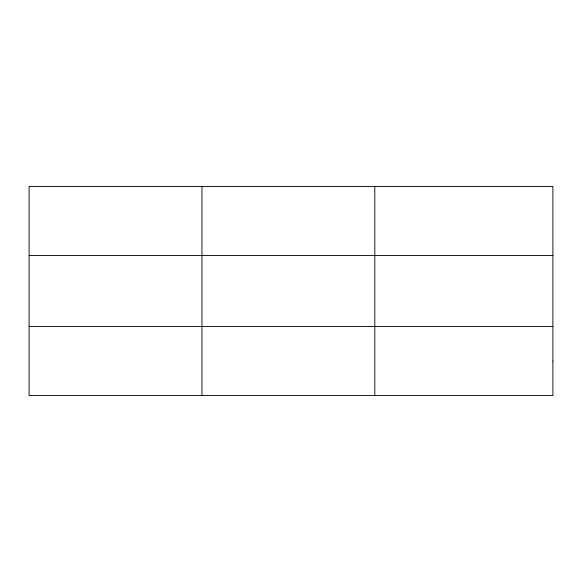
<?xml version="1.0" encoding="UTF-8"?>
<svg xmlns="http://www.w3.org/2000/svg" width="582" height="582" viewBox="0 0 582 582"><rect width="100%" height="100%" fill="white"/><g stroke="black" fill="none" stroke-linecap="round" stroke-linejoin="round"><path stroke-width="0.87" d="M201.954 186.436L201.954 395.564M374.808 186.436L374.808 395.564M29.1 255.447L552.9 255.447M29.1 326.553L552.9 326.553M552.9 361.058L552.9 395.564L29.1 395.564L29.1 186.436L552.9 186.436L552.9 361.058"/></g></svg>
